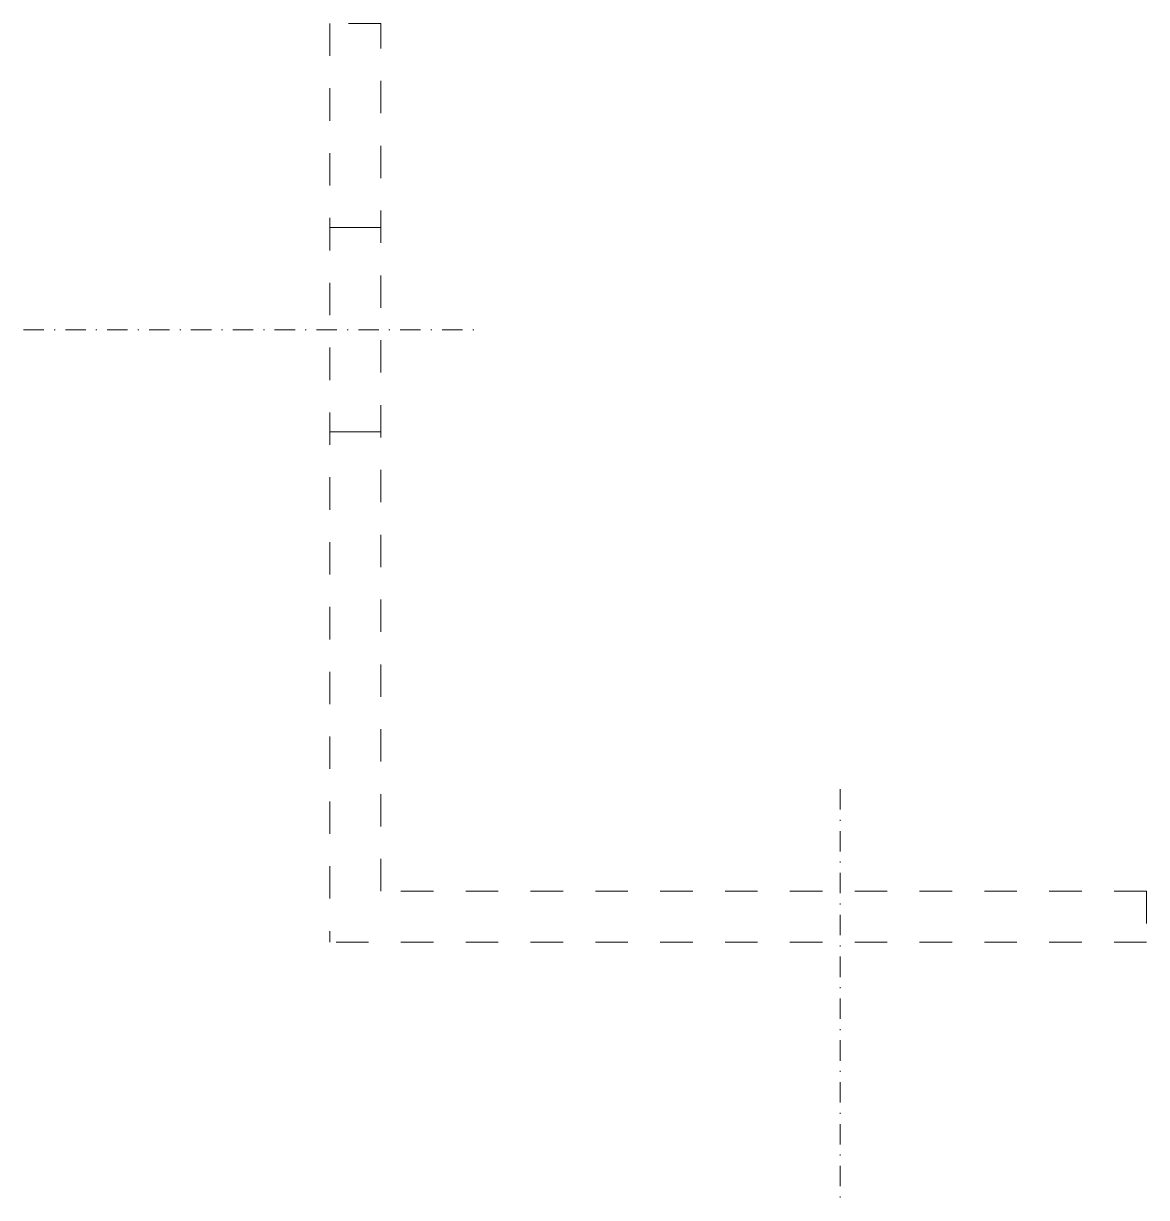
# Model space of a CAD drawing. Header units: metres. Extents: x -30 to 80, y -25 to 90.
import ezdxf

# ---------------------------------------------------------------- set-up
doc = ezdxf.new("R2010")
doc.units = ezdxf.units.M
doc.linetypes.add('Dash', pattern=[6.35, 3.175, -3.175])
doc.linetypes.add('Streep-stip _ detail', pattern=[4, 2, -1, 0, -1])
doc.layers.add('A-DETL-GENF', color=92, linetype='Continuous', lineweight=18)

# ---------------------------------------------------------------- blocks, each defined once
blk = doc.blocks.new('30 L-anker_90 - 90x80x5-2436246-00_0 Basismaterialen')
at = {"layer": 'A-DETL-GENF', "linetype": 'Dash'}
for p, q in [((5, 90), (0, 90)), ((0, 90), (0, 0)), ((5, 5), (5, 90)), ((80, 5), (5, 5)), ((80, 5), (80, 0)), ((80, 0), (0, 0))]:
    blk.add_line(p, q, dxfattribs=at)
at = {"layer": 'A-DETL-GENF'}
for p, q in [((0, 70), (5, 70)), ((0, 50), (5, 50))]:
    blk.add_line(p, q, dxfattribs=at)
at = {"layer": 'A-DETL-GENF', "linetype": 'Streep-stip _ detail', "lineweight": 13}
for p, q in [((-30, 60), (15, 60)), ((50, 15), (50, -25))]:
    blk.add_line(p, q, dxfattribs=at)

msp = doc.modelspace()

# ---------------------------------------------------------------- block references
msp.add_blockref('30 L-anker_90 - 90x80x5-2436246-00_0 Basismaterialen', (0, 0))

doc.saveas('drawing.dxf')
